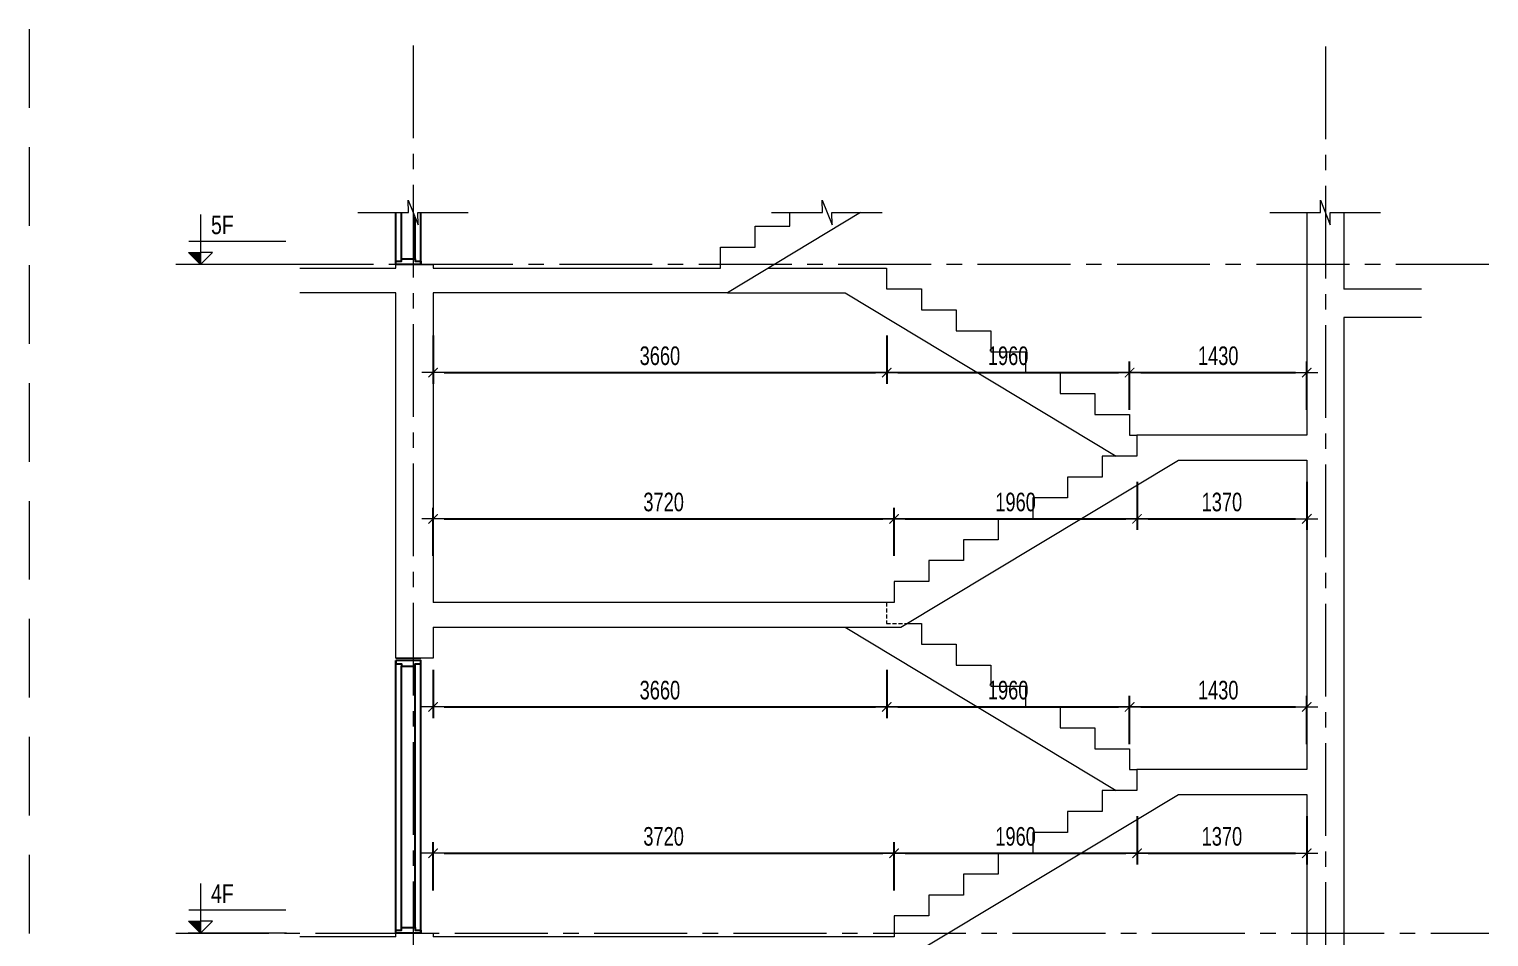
# Model space of a CAD drawing. Header units: millimetres. Extents: x -179076 to 254975, y -18667 to 296191.
# Drawn here: x 24926 to 36704, y 187723 to 195052 of the extents above; entities that cross this region are included whole.
import ezdxf

# ---------------------------------------------------------------- set-up
doc = ezdxf.new("R2010")
doc.units = ezdxf.units.MM
doc.linetypes.add('CENTER2', pattern=[1.125, 0.75, -0.125, 0.125, -0.125])
doc.linetypes.add('HIDDEN2', pattern=[4.7625, 3.175, -1.5875])
doc.layers.get('Defpoints').update_dxf_attribs({"color": 151, "lineweight": 9})
doc.layers.add('A-DOOR', color=4, linetype='Continuous')
doc.layers.add('DOOR', color=4, linetype='Continuous')
for name, color, linetype, lineweight in [('NDC_S_ANNO', 7, 'Continuous', 20), ('NDC_S_AXIS', 5, 'CENTER2', 13), ('NDC_S_CONTINUOUS', 3, 'Continuous', 20), ('NDC_S_DIM', 1, 'Continuous', 15), ('NDC_S_HIDDEN', 8, 'HIDDEN2', 13), ('NDC_S_SLAB', 2, 'Continuous', 20), ('NDC_S_SYMBOL', 1, 'Continuous', 15), ('NDC_S_TEXT SYMBOL', 7, 'Continuous', 20), ('NDC_S_VN TEXT', 7, 'Continuous', 20)]:
    doc.layers.add(name, color=color, linetype=linetype, lineweight=lineweight)
doc.styles.add('NDC_ANNO', font='', dxfattribs={"width": 0.8})
doc.styles.add('NDC_DIM', font='', dxfattribs={"width": 0.75})
doc.styles.get('NDC_ANNO').set_extended_font_data('Dotum')
doc.styles.get('NDC_DIM').set_extended_font_data('Dotum')
doc.dimstyles.new('NDC_dim_60', dxfattribs={"dimscale": 60, "dimtxt": 2.5, "dimasz": 1.5, "dimexe": 1.5, "dimexo": 2.5, "dimgap": 1, "dimtad": 1, "dimdec": 0, "dimzin": 0, "dimdsep": 46, "dimtxsty": 'NDC_DIM', "dimblk": 'DIMMARK', "dimcen": 0.09, "dimdle": 1.2, "dimclrd": 1, "dimclre": 1, "dimclrt": 3, "dimadec": 0, "dimazin": 0, "dimtfac": 1, "dimtdec": 0, "dimtix": 1, "dimtofl": 0, "dimtmove": 0, "dimatfit": 3, "dimfxl": 5, "dimfxlon": 1, "dimtolj": 1, "dimtzin": 0, "dimarcsym": 0})

# ---------------------------------------------------------------- blocks, each defined once
blk = doc.blocks.new('X-SECTION-2$0$X-SEC-DOO2')
at = {"layer": 'A-DOOR'}
for p, q in [((41976, 101972), (41976, 104172)), ((42021, 102017), (42021, 104127)), ((42131, 102017), (42131, 104127)), ((42176, 101972), (42176, 104172))]:
    blk.add_line(p, q, dxfattribs=at)
for points in [[(41976, 104172), (41976, 104147), (42021, 104147), (42021, 104127), (42131, 104127), (42131, 104147), (42176, 104147), (42176, 104172)], [(41976, 101972), (41976, 101997), (42021, 101997), (42021, 102017), (42131, 102017), (42131, 101997), (42176, 101997), (42176, 101972)]]:
    blk.add_lwpolyline(points, close=True, dxfattribs=at)
at = {"layer": 'Defpoints'}
blk.add_line((41976, 104192), (42176, 104192), dxfattribs=at)
blk = doc.blocks.new('kata_block_CT')
at = {"layer": 'NDC_S_ANNO'}
blk.add_hatch(color=3, dxfattribs=at).paths.add_polyline_path([(0, 1.6), (-1.61, 1.6), (0, 0)])
at = {"layer": 'NDC_S_ANNO', "ltscale": 50}
h = blk.add_hatch(dxfattribs=at)
h.set_pattern_fill('ANSI31', color=256, scale=1.406, style=0)
h.paths.add_polyline_path([(0, 1.6), (0, 0), (1.61, 1.6)])
for p, q in [((-1.59, 3.14), (11.47, 3.14)), ((11.56, 0), (-1.64, 0))]:
    blk.add_line(p, q, dxfattribs=at)
for points in [[(0, 6.69), (0, 0)], [(0, 0), (-1.61, 1.6), (0, 1.6)], [(0, 0), (1.61, 1.6), (0, 1.6)]]:
    blk.add_lwpolyline(points, dxfattribs=at)
at = {"layer": 'NDC_S_ANNO', "color": 8, "ltscale": 50}
blk.add_lwpolyline([(0, 0), (-1.61, 1.6), (0, 1.6)], dxfattribs=at)
at = {"layer": 'NDC_S_TEXT SYMBOL', "color": 3, "style": 'NDC_ANNO', "width": 0.8}
blk.add_attdef('CT', (1.41, 4.07), '', height=2.5, dxfattribs=at)
blk = doc.blocks.new('DIMMARK')
at = {"layer": 'NDC_S_DIM', "color": 1}
blk.add_line((-1.5, 0), (1, 0), dxfattribs=at)
at = {"layer": 'NDC_S_DIM', "color": 2, "const_width": 0.1}
blk.add_lwpolyline([(-0.42, -0.42), (0.42, 0.42)], dxfattribs=at)
blk = doc.blocks.new('*D2219')
at = {"layer": 'Defpoints', "color": 0, "transparency": 16777216}
for p in [(31905, 188398), (28185, 187723), (31905, 187723)]:
    blk.add_point(p, dxfattribs=at)
at = {"layer": 'NDC_S_DIM', "color": 1, "lineweight": -2, "transparency": 16777216}
for p, q in [((28185, 188098), (28185, 188488)), ((31905, 188098), (31905, 188488)), ((28275, 188398), (31815, 188398))]:
    blk.add_line(p, q, dxfattribs=at)
at = {"layer": 'NDC_S_DIM', "color": 1, "lineweight": -2, "transparency": 16777216, "xscale": 90, "yscale": 90, "zscale": 90, "rotation": 180}
blk.add_blockref('DIMMARK', (28185, 188398), dxfattribs=at)
at = {"layer": 'NDC_S_DIM', "color": 1, "lineweight": -2, "transparency": 16777216, "xscale": 90, "yscale": 90, "zscale": 90}
blk.add_blockref('DIMMARK', (31905, 188398), dxfattribs=at)
at = {"layer": 'NDC_S_DIM', "color": 3, "transparency": 16777216, "insert": (30045, 188533), "char_height": 150, "attachment_point": 5, "style": 'NDC_DIM'}
blk.add_mtext('\\A1;3720', dxfattribs=at)
blk = doc.blocks.new('*D2220')
at = {"layer": 'Defpoints', "color": 0, "transparency": 16777216}
for p in [(33865, 188904), (33865, 188398), (31905, 187723)]:
    blk.add_point(p, dxfattribs=at)
at = {"layer": 'NDC_S_DIM', "color": 1, "lineweight": -2, "transparency": 16777216}
for p, q in [((33865, 188698), (33865, 188308)), ((31905, 188098), (31905, 188488)), ((31995, 188398), (33775, 188398))]:
    blk.add_line(p, q, dxfattribs=at)
at = {"layer": 'NDC_S_DIM', "color": 1, "lineweight": -2, "transparency": 16777216, "xscale": 90, "yscale": 90, "zscale": 90, "rotation": 180}
blk.add_blockref('DIMMARK', (31905, 188398), dxfattribs=at)
at = {"layer": 'NDC_S_DIM', "color": 1, "lineweight": -2, "transparency": 16777216, "xscale": 90, "yscale": 90, "zscale": 90}
blk.add_blockref('DIMMARK', (33865, 188398), dxfattribs=at)
at = {"layer": 'NDC_S_DIM', "color": 3, "transparency": 16777216, "insert": (32885, 188533), "char_height": 150, "attachment_point": 5, "style": 'NDC_DIM'}
blk.add_mtext('\\A1;1960', dxfattribs=at)
blk = doc.blocks.new('*D2221')
at = {"layer": 'Defpoints', "color": 0, "transparency": 16777216}
for p in [(33865, 188904), (35235, 188873), (35235, 188398)]:
    blk.add_point(p, dxfattribs=at)
at = {"layer": 'NDC_S_DIM', "color": 1, "lineweight": -2, "transparency": 16777216}
for p, q in [((33865, 188698), (33865, 188308)), ((35235, 188698), (35235, 188308)), ((33955, 188398), (35145, 188398))]:
    blk.add_line(p, q, dxfattribs=at)
at = {"layer": 'NDC_S_DIM', "color": 1, "lineweight": -2, "transparency": 16777216, "xscale": 90, "yscale": 90, "zscale": 90, "rotation": 180}
blk.add_blockref('DIMMARK', (33865, 188398), dxfattribs=at)
at = {"layer": 'NDC_S_DIM', "color": 1, "lineweight": -2, "transparency": 16777216, "xscale": 90, "yscale": 90, "zscale": 90}
blk.add_blockref('DIMMARK', (35235, 188398), dxfattribs=at)
at = {"layer": 'NDC_S_DIM', "color": 3, "transparency": 16777216, "insert": (34550, 188533), "char_height": 150, "attachment_point": 5, "style": 'NDC_DIM'}
blk.add_mtext('\\A1;1370', dxfattribs=at)
blk = doc.blocks.new('*D2222')
at = {"layer": 'Defpoints', "color": 0, "transparency": 16777216}
for p in [(28185, 190423), (31845, 190421), (31845, 189579)]:
    blk.add_point(p, dxfattribs=at)
at = {"layer": 'NDC_S_DIM', "color": 1, "lineweight": -2, "transparency": 16777216}
for p, q in [((28185, 189879), (28185, 189489)), ((31845, 189879), (31845, 189489)), ((28275, 189579), (31755, 189579))]:
    blk.add_line(p, q, dxfattribs=at)
at = {"layer": 'NDC_S_DIM', "color": 1, "lineweight": -2, "transparency": 16777216, "xscale": 90, "yscale": 90, "zscale": 90, "rotation": 180}
blk.add_blockref('DIMMARK', (28185, 189579), dxfattribs=at)
at = {"layer": 'NDC_S_DIM', "color": 1, "lineweight": -2, "transparency": 16777216, "xscale": 90, "yscale": 90, "zscale": 90}
blk.add_blockref('DIMMARK', (31845, 189579), dxfattribs=at)
at = {"layer": 'NDC_S_DIM', "color": 3, "transparency": 16777216, "insert": (30015, 189714), "char_height": 150, "attachment_point": 5, "style": 'NDC_DIM'}
blk.add_mtext('\\A1;3660', dxfattribs=at)
blk = doc.blocks.new('*D2223')
at = {"layer": 'Defpoints', "color": 0, "transparency": 16777216}
for p in [(31845, 190421), (33805, 189579), (33805, 189073)]:
    blk.add_point(p, dxfattribs=at)
at = {"layer": 'NDC_S_DIM', "color": 1, "lineweight": -2, "transparency": 16777216}
for p, q in [((31845, 189879), (31845, 189489)), ((33805, 189279), (33805, 189669)), ((31935, 189579), (33715, 189579))]:
    blk.add_line(p, q, dxfattribs=at)
at = {"layer": 'NDC_S_DIM', "color": 1, "lineweight": -2, "transparency": 16777216, "xscale": 90, "yscale": 90, "zscale": 90, "rotation": 180}
blk.add_blockref('DIMMARK', (31845, 189579), dxfattribs=at)
at = {"layer": 'NDC_S_DIM', "color": 1, "lineweight": -2, "transparency": 16777216, "xscale": 90, "yscale": 90, "zscale": 90}
blk.add_blockref('DIMMARK', (33805, 189579), dxfattribs=at)
at = {"layer": 'NDC_S_DIM', "color": 3, "transparency": 16777216, "insert": (32825, 189714), "char_height": 150, "attachment_point": 5, "style": 'NDC_DIM'}
blk.add_mtext('\\A1;1960', dxfattribs=at)
blk = doc.blocks.new('*D2224')
at = {"layer": 'Defpoints', "color": 0, "transparency": 16777216}
for p in [(35235, 189579), (33805, 189073), (35235, 189073)]:
    blk.add_point(p, dxfattribs=at)
at = {"layer": 'NDC_S_DIM', "color": 1, "lineweight": -2, "transparency": 16777216}
for p, q in [((33805, 189279), (33805, 189669)), ((35235, 189279), (35235, 189669)), ((33895, 189579), (35145, 189579))]:
    blk.add_line(p, q, dxfattribs=at)
at = {"layer": 'NDC_S_DIM', "color": 1, "lineweight": -2, "transparency": 16777216, "xscale": 90, "yscale": 90, "zscale": 90, "rotation": 180}
blk.add_blockref('DIMMARK', (33805, 189579), dxfattribs=at)
at = {"layer": 'NDC_S_DIM', "color": 1, "lineweight": -2, "transparency": 16777216, "xscale": 90, "yscale": 90, "zscale": 90}
blk.add_blockref('DIMMARK', (35235, 189579), dxfattribs=at)
at = {"layer": 'NDC_S_DIM', "color": 3, "transparency": 16777216, "insert": (34520, 189714), "char_height": 150, "attachment_point": 5, "style": 'NDC_DIM'}
blk.add_mtext('\\A1;1430', dxfattribs=at)
blk = doc.blocks.new('*D2225')
at = {"layer": 'Defpoints', "color": 0, "transparency": 16777216}
for p in [(31905, 191098), (28185, 190423), (31905, 190423)]:
    blk.add_point(p, dxfattribs=at)
at = {"layer": 'NDC_S_DIM', "color": 1, "lineweight": -2, "transparency": 16777216}
for p, q in [((28185, 190798), (28185, 191188)), ((31905, 190798), (31905, 191188)), ((28275, 191098), (31815, 191098))]:
    blk.add_line(p, q, dxfattribs=at)
at = {"layer": 'NDC_S_DIM', "color": 1, "lineweight": -2, "transparency": 16777216, "xscale": 90, "yscale": 90, "zscale": 90, "rotation": 180}
blk.add_blockref('DIMMARK', (28185, 191098), dxfattribs=at)
at = {"layer": 'NDC_S_DIM', "color": 1, "lineweight": -2, "transparency": 16777216, "xscale": 90, "yscale": 90, "zscale": 90}
blk.add_blockref('DIMMARK', (31905, 191098), dxfattribs=at)
at = {"layer": 'NDC_S_DIM', "color": 3, "transparency": 16777216, "insert": (30045, 191233), "char_height": 150, "attachment_point": 5, "style": 'NDC_DIM'}
blk.add_mtext('\\A1;3720', dxfattribs=at)
blk = doc.blocks.new('*D2226')
at = {"layer": 'Defpoints', "color": 0, "transparency": 16777216}
for p in [(33865, 191604), (33865, 191098), (31905, 190423)]:
    blk.add_point(p, dxfattribs=at)
at = {"layer": 'NDC_S_DIM', "color": 1, "lineweight": -2, "transparency": 16777216}
for p, q in [((33865, 191398), (33865, 191008)), ((31905, 190798), (31905, 191188)), ((31995, 191098), (33775, 191098))]:
    blk.add_line(p, q, dxfattribs=at)
at = {"layer": 'NDC_S_DIM', "color": 1, "lineweight": -2, "transparency": 16777216, "xscale": 90, "yscale": 90, "zscale": 90, "rotation": 180}
blk.add_blockref('DIMMARK', (31905, 191098), dxfattribs=at)
at = {"layer": 'NDC_S_DIM', "color": 1, "lineweight": -2, "transparency": 16777216, "xscale": 90, "yscale": 90, "zscale": 90}
blk.add_blockref('DIMMARK', (33865, 191098), dxfattribs=at)
at = {"layer": 'NDC_S_DIM', "color": 3, "transparency": 16777216, "insert": (32885, 191233), "char_height": 150, "attachment_point": 5, "style": 'NDC_DIM'}
blk.add_mtext('\\A1;1960', dxfattribs=at)
blk = doc.blocks.new('*D2227')
at = {"layer": 'Defpoints', "color": 0, "transparency": 16777216}
for p in [(33865, 191604), (35235, 191573), (35235, 191098)]:
    blk.add_point(p, dxfattribs=at)
at = {"layer": 'NDC_S_DIM', "color": 1, "lineweight": -2, "transparency": 16777216}
for p, q in [((33865, 191398), (33865, 191008)), ((35235, 191398), (35235, 191008)), ((33955, 191098), (35145, 191098))]:
    blk.add_line(p, q, dxfattribs=at)
at = {"layer": 'NDC_S_DIM', "color": 1, "lineweight": -2, "transparency": 16777216, "xscale": 90, "yscale": 90, "zscale": 90, "rotation": 180}
blk.add_blockref('DIMMARK', (33865, 191098), dxfattribs=at)
at = {"layer": 'NDC_S_DIM', "color": 1, "lineweight": -2, "transparency": 16777216, "xscale": 90, "yscale": 90, "zscale": 90}
blk.add_blockref('DIMMARK', (35235, 191098), dxfattribs=at)
at = {"layer": 'NDC_S_DIM', "color": 3, "transparency": 16777216, "insert": (34550, 191233), "char_height": 150, "attachment_point": 5, "style": 'NDC_DIM'}
blk.add_mtext('\\A1;1370', dxfattribs=at)
blk = doc.blocks.new('*D2228')
at = {"layer": 'Defpoints', "color": 0, "transparency": 16777216}
for p in [(31845, 193123), (28185, 192923), (31845, 192279)]:
    blk.add_point(p, dxfattribs=at)
at = {"layer": 'NDC_S_DIM', "color": 1, "lineweight": -2, "transparency": 16777216}
for p, q in [((28185, 192579), (28185, 192189)), ((31845, 192579), (31845, 192189)), ((28275, 192279), (31755, 192279))]:
    blk.add_line(p, q, dxfattribs=at)
at = {"layer": 'NDC_S_DIM', "color": 1, "lineweight": -2, "transparency": 16777216, "xscale": 90, "yscale": 90, "zscale": 90, "rotation": 180}
blk.add_blockref('DIMMARK', (28185, 192279), dxfattribs=at)
at = {"layer": 'NDC_S_DIM', "color": 1, "lineweight": -2, "transparency": 16777216, "xscale": 90, "yscale": 90, "zscale": 90}
blk.add_blockref('DIMMARK', (31845, 192279), dxfattribs=at)
at = {"layer": 'NDC_S_DIM', "color": 3, "transparency": 16777216, "insert": (30015, 192414), "char_height": 150, "attachment_point": 5, "style": 'NDC_DIM'}
blk.add_mtext('\\A1;3660', dxfattribs=at)
blk = doc.blocks.new('*D2229')
at = {"layer": 'Defpoints', "color": 0, "transparency": 16777216}
for p in [(31845, 193123), (33805, 192279), (33805, 191773)]:
    blk.add_point(p, dxfattribs=at)
at = {"layer": 'NDC_S_DIM', "color": 1, "lineweight": -2, "transparency": 16777216}
for p, q in [((31845, 192579), (31845, 192189)), ((33805, 191979), (33805, 192369)), ((31935, 192279), (33715, 192279))]:
    blk.add_line(p, q, dxfattribs=at)
at = {"layer": 'NDC_S_DIM', "color": 1, "lineweight": -2, "transparency": 16777216, "xscale": 90, "yscale": 90, "zscale": 90, "rotation": 180}
blk.add_blockref('DIMMARK', (31845, 192279), dxfattribs=at)
at = {"layer": 'NDC_S_DIM', "color": 1, "lineweight": -2, "transparency": 16777216, "xscale": 90, "yscale": 90, "zscale": 90}
blk.add_blockref('DIMMARK', (33805, 192279), dxfattribs=at)
at = {"layer": 'NDC_S_DIM', "color": 3, "transparency": 16777216, "insert": (32825, 192414), "char_height": 150, "attachment_point": 5, "style": 'NDC_DIM'}
blk.add_mtext('\\A1;1960', dxfattribs=at)
blk = doc.blocks.new('*D2230')
at = {"layer": 'Defpoints', "color": 0, "transparency": 16777216}
for p in [(35235, 192279), (33805, 191773), (35235, 191773)]:
    blk.add_point(p, dxfattribs=at)
at = {"layer": 'NDC_S_DIM', "color": 1, "lineweight": -2, "transparency": 16777216}
for p, q in [((33805, 191979), (33805, 192369)), ((35235, 191979), (35235, 192369)), ((33895, 192279), (35145, 192279))]:
    blk.add_line(p, q, dxfattribs=at)
at = {"layer": 'NDC_S_DIM', "color": 1, "lineweight": -2, "transparency": 16777216, "xscale": 90, "yscale": 90, "zscale": 90, "rotation": 180}
blk.add_blockref('DIMMARK', (33805, 192279), dxfattribs=at)
at = {"layer": 'NDC_S_DIM', "color": 1, "lineweight": -2, "transparency": 16777216, "xscale": 90, "yscale": 90, "zscale": 90}
blk.add_blockref('DIMMARK', (35235, 192279), dxfattribs=at)
at = {"layer": 'NDC_S_DIM', "color": 3, "transparency": 16777216, "insert": (34520, 192414), "char_height": 150, "attachment_point": 5, "style": 'NDC_DIM'}
blk.add_mtext('\\A1;1430', dxfattribs=at)

msp = doc.modelspace()

# ---------------------------------------------------------------- linework, layer by layer
at = {"layer": 'A-DOOR'}
for p, q in [((27884.6, 193152.8), (27884.6, 193571.1)), ((27929.6, 193197.8), (27929.6, 193571.1)), ((28039.6, 193197.8), (28039.6, 193533.8)), ((28084.6, 193152.8), (28084.6, 193571.1))]:
    msp.add_line(p, q, dxfattribs=at)
msp.add_lwpolyline([(27884.6, 193152.8), (27884.6, 193177.8), (27929.6, 193177.8), (27929.6, 193197.8), (28039.6, 193197.8), (28039.6, 193177.8), (28084.6, 193177.8), (28084.6, 193152.8)], close=True, dxfattribs=at)
at = {"layer": 'NDC_S_AXIS', "ltscale": 1000}
for p, q in [((28024.7, 194920.8), (28024.7, 163445)), ((35384.6, 194912.9), (35384.6, 163445))]:
    msp.add_line(p, q, dxfattribs=at)
for points in [[(36703.6, 193152.8), (26109.6, 193152.8)], [(26109.6, 187752.8), (36703.6, 187752.8)]]:
    msp.add_lwpolyline(points, dxfattribs=at)
at = {"layer": 'NDC_S_CONTINUOUS'}
for p, q in [((30560.4, 192922.8), (31509, 192922.8)), ((31509, 192922.8), (33697.2, 191604)), ((31509, 190222.8), (33697.2, 188904))]:
    msp.add_line(p, q, dxfattribs=at)
for points in [[(30891.3, 193122.8), (31844.6, 193122.8), (31844.6, 192954), (32124.6, 192954), (32124.6, 192785.3), (32404.6, 192785.3), (32404.6, 192616.5), (32684.6, 192616.5), (32684.6, 192447.8), (32964.6, 192447.8), (32964.6, 192279), (33244.6, 192279), (33244.6, 192110.3), (33524.6, 192110.3), (33524.6, 191941.5), (33804.6, 191941.5), (33804.6, 191772.8), (33864.6, 191772.8)], [(32012.1, 190254), (32124.6, 190254), (32124.6, 190085.3), (32404.6, 190085.3), (32404.6, 189916.5), (32684.6, 189916.5), (32684.6, 189747.8), (32964.6, 189747.8), (32964.6, 189579), (33244.6, 189579), (33244.6, 189410.3), (33524.6, 189410.3), (33524.6, 189241.5), (33804.6, 189241.5), (33804.6, 189072.8), (33864.6, 189072.8)]]:
    msp.add_lwpolyline(points, dxfattribs=at)
at = {"layer": 'NDC_S_HIDDEN', "ltscale": 200}
msp.add_line((24925.6, 195052), (24925.6, 161452), dxfattribs=at)
at = {"layer": 'NDC_S_HIDDEN', "ltscale": 10}
msp.add_lwpolyline([(31844.6, 190420.7), (31844.6, 190254), (32015.6, 190254)], dxfattribs=at)
at = {"layer": 'NDC_S_SLAB'}
for p, q in [((31633.1, 193571.1), (30560.4, 192922.8)), ((35234.6, 193571.1), (35234.6, 191772.8)), ((35534.6, 193571.1), (35534.6, 192952.8)), ((28184.6, 193152.8), (28184.6, 193122.8)), ((27884.6, 192922.8), (27109.6, 192922.8)), ((30560.4, 192922.8), (28184.6, 192922.8)), ((28184.6, 192922.8), (28184.6, 190422.8)), ((36160.1, 192722.8), (35534.6, 192722.8)), ((35534.6, 192722.8), (35534.6, 187552.8)), ((35234.6, 191772.8), (33864.6, 191772.8)), ((33864.6, 191772.8), (33864.6, 191604)), ((31960.2, 190222.8), (34200.2, 191572.8)), ((33864.6, 191604), (33584.6, 191604)), ((33584.6, 191604), (33584.6, 191435.3)), ((34200.2, 191572.8), (35234.6, 191572.8)), ((35234.6, 191572.8), (35234.6, 189072.8)), ((33584.6, 191435.3), (33304.6, 191435.3)), ((33304.6, 191435.3), (33304.6, 191266.5)), ((33304.6, 191266.5), (33024.6, 191266.5)), ((33024.6, 191266.5), (33024.6, 191097.8)), ((33024.6, 191097.8), (32744.6, 191097.8)), ((32744.6, 191097.8), (32744.6, 190929)), ((32744.6, 190929), (32464.6, 190929)), ((32464.6, 190929), (32464.6, 190760.3)), ((32464.6, 190760.3), (32184.6, 190760.3)), ((32184.6, 190760.3), (32184.6, 190591.5)), ((32184.6, 190591.5), (31904.6, 190591.5)), ((31904.6, 190591.5), (31904.6, 190422.8)), ((31904.6, 190422.8), (28184.6, 190422.8)), ((28184.6, 190222.8), (31960.2, 190222.8)), ((31960.2, 187522.8), (34200.2, 188872.8)), ((34200.2, 188872.8), (35234.6, 188872.8)), ((35234.6, 188872.8), (35234.6, 186222.8))]:
    msp.add_line(p, q, dxfattribs=at)
for points in [[(28184.6, 193122.8), (30504.6, 193122.8), (30504.6, 193292), (30784.6, 193292), (30784.6, 193461.2), (31064.6, 193461.2), (31064.6, 193571.1)], [(27109.6, 193122.8), (27884.6, 193122.8)], [(27884.6, 193122.8), (27884.6, 193152.8), (28184.6, 193152.8)], [(36160.1, 192952.8), (35534.6, 192952.8)], [(28184.6, 190222.8), (28184.6, 189972.8), (27884.6, 189972.8), (27884.6, 192922.8)], [(35234.6, 189072.8), (33864.6, 189072.8), (33864.6, 188904), (33584.6, 188904), (33584.6, 188735.3), (33304.6, 188735.3), (33304.6, 188566.5), (33024.6, 188566.5), (33024.6, 188397.8), (32744.6, 188397.8), (32744.6, 188229), (32464.6, 188229), (32464.6, 188060.3), (32184.6, 188060.3), (32184.6, 187891.5), (31904.6, 187891.5), (31904.6, 187722.8), (28184.6, 187722.8)], [(27884.6, 187722.8), (27884.6, 187752.8), (28184.6, 187752.8), (28184.6, 187722.8)], [(27884.6, 187722.8), (27109.6, 187722.8)]]:
    msp.add_lwpolyline(points, dxfattribs=at)
at = {"layer": 'NDC_S_SYMBOL', "elevation": 0}
for points in [[(27577.2, 193571.1), (27986.9, 193571.1), (27984.7, 193671.1), (28064.7, 193471.1), (28062.5, 193571.1), (28468.8, 193571.1)], [(30916.3, 193571.1), (31325.9, 193571.1), (31323.7, 193671.1), (31403.7, 193471.1), (31401.5, 193571.1), (31807.8, 193571.1)], [(34937.2, 193571.1), (35346.8, 193571.1), (35344.6, 193671.1), (35424.6, 193471.1), (35422.4, 193571.1), (35828.7, 193571.1)]]:
    msp.add_lwpolyline(points, dxfattribs=at)

# ---------------------------------------------------------------- block references
at = {"layer": 'DOOR'}
msp.add_blockref('X-SECTION-2$0$X-SEC-DOO2', (-14091, 85780.9), dxfattribs=at)
at = {"layer": 'NDC_S_VN TEXT', "xscale": 60, "yscale": 60, "zscale": 60}
for p, values in [((26308, 193152.8), {'CT': '5F'}), ((26308, 187752.8), {'CT': '4F'})]:
    msp.add_blockref('kata_block_CT', p, dxfattribs=at).add_auto_attribs(values)

# ---------------------------------------------------------------- dimensions: what is measured, and where the dimension line sits
at = {"layer": 'NDC_S_DIM'}
for base, p1, p2, picture, middle in [((31844.6, 192279), (28184.6, 192922.8), (31844.6, 193122.8), '*D2228', (30014.6, 192414.1)), ((31904.6, 191097.8), (28184.6, 190422.8), (31904.6, 190422.8), '*D2225', (30044.6, 191232.9)), ((31844.6, 189579), (28184.6, 190422.8), (31844.6, 190420.7), '*D2222', (30014.6, 189714.1)), ((31904.6, 188397.8), (28184.6, 187722.8), (31904.6, 187722.8), '*D2219', (30044.6, 188532.9))]:
    dim = msp.add_linear_dim(base=base, p1=p1, p2=p2, dimstyle='NDC_dim_60', dxfattribs=at)
    dim.commit()
    dim.dimension.update_dxf_attribs({"geometry": picture, "text_midpoint": middle})
for base, p1, p2, picture, middle in [((33804.6, 192279), (31844.6, 193122.8), (33804.6, 191772.8), '*D2229', (32824.6, 192414.1)), ((35234.6, 192279), (33804.6, 191772.8), (35234.6, 191772.8), '*D2230', (34519.6, 192414.1)), ((33864.6, 191097.8), (31904.6, 190422.8), (33864.6, 191604), '*D2226', (32884.6, 191232.9)), ((35234.6, 191097.8), (33864.6, 191604), (35234.6, 191572.8), '*D2227', (34549.6, 191232.9)), ((33804.6, 189579), (31844.6, 190420.7), (33804.6, 189072.8), '*D2223', (32824.6, 189714.1)), ((35234.6, 189579), (33804.6, 189072.8), (35234.6, 189072.8), '*D2224', (34519.6, 189714.1)), ((33864.6, 188397.8), (31904.6, 187722.8), (33864.6, 188904), '*D2220', (32884.6, 188532.9)), ((35234.6, 188397.8), (33864.6, 188904), (35234.6, 188872.8), '*D2221', (34549.6, 188532.9))]:
    dim = msp.add_linear_dim(base=base, p1=p1, p2=p2, dimstyle='NDC_dim_60', override={"dimtmove": 1}, dxfattribs=at)
    dim.commit()
    dim.dimension.update_dxf_attribs({"geometry": picture, "text_midpoint": middle})

doc.saveas('drawing.dxf')
